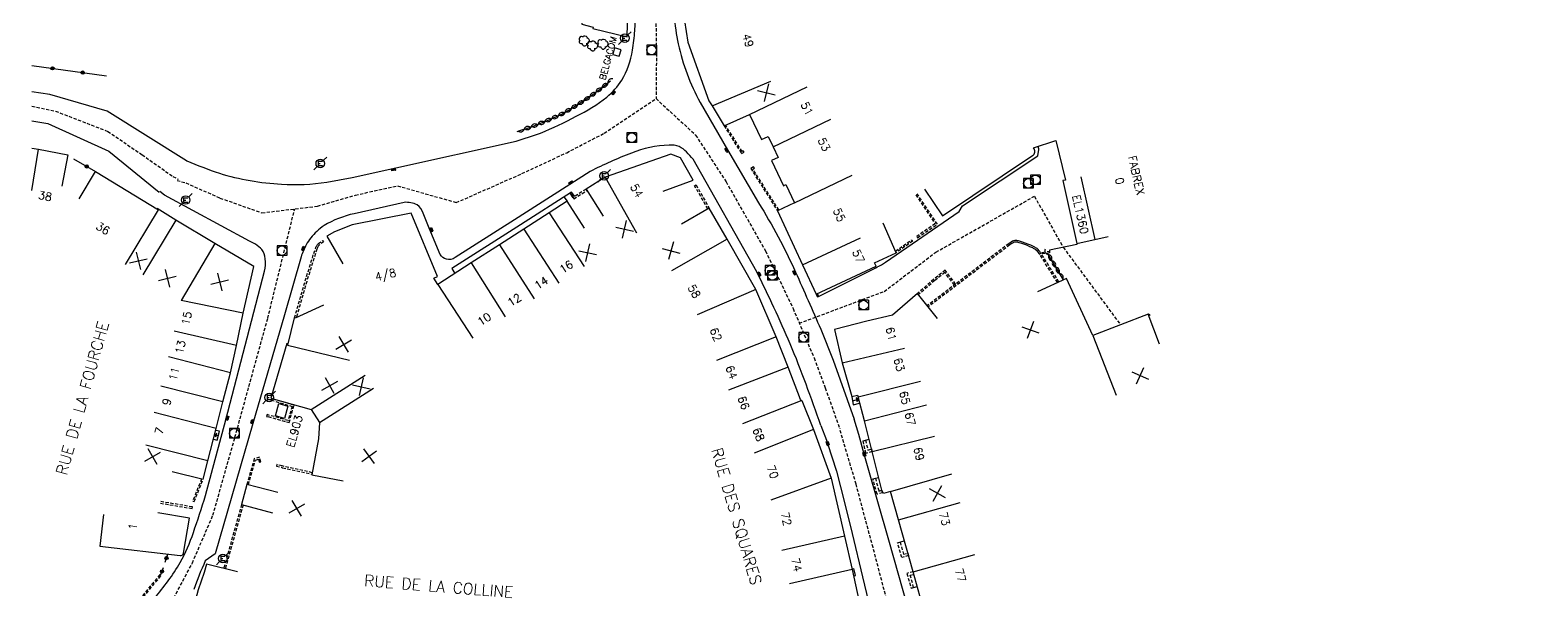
# Model space of a CAD drawing. Header units: millimetres. Extents: x 115000 to 116001, y 121000 to 122001.
# Drawn here: x 114999.7 to 115233.2, y 121543.6 to 121630.9 of the extents above; entities that cross this region are included whole.
import ezdxf
from ezdxf.enums import TextEntityAlignment as Align

# ---------------------------------------------------------------- set-up
doc = ezdxf.new("R2010")
doc.units = ezdxf.units.MM
doc.linetypes.add('DASHED', pattern=[0.75, 0.5, -0.25])
doc.layers.get('0').update_dxf_attribs({"linetype": 'CONTINUOUS'})
for name, color, linetype in [('W0001', 6, 'DASHED'), ('W0008', 7, 'CONTINUOUS'), ('W0100', 7, 'CONTINUOUS'), ('W0105', 7, 'CONTINUOUS'), ('W0112', 1, 'DASHED'), ('W0300', 7, 'CONTINUOUS'), ('W0310', 3, 'CONTINUOUS'), ('W0322', 7, 'CONTINUOUS'), ('W0334', 7, 'CONTINUOUS'), ('W0400', 7, 'CONTINUOUS'), ('W0420', 7, 'CONTINUOUS'), ('W0471', 7, 'CONTINUOUS'), ('W0984', 7, 'CONTINUOUS'), ('W0989', 7, 'CONTINUOUS'), ('W0991', 7, 'CONTINUOUS'), ('W1102', 7, 'CONTINUOUS')]:
    doc.layers.add(name, color=color, linetype=linetype)
doc.styles.get("Standard").update_dxf_attribs({"font": 'romans.shx', "width": 0.85})

# ---------------------------------------------------------------- blocks, each defined once
blk = doc.blocks.new('t991o')
at = {"color": 0, "linetype": 'Continuous'}
for p, q in [((-1, 1), (1, -1)), ((-1, -1), (1, 1))]:
    blk.add_line(p, q, dxfattribs=at)
blk = doc.blocks.new('T400')
for p, q in [((-0.15, 0.3), (0.15, 0.3)), ((-0.15, -0.25), (-0.15, 0.3)), ((-0.15, 0.15), (0.15, 0.15)), ((-0.15, 0), (0.15, 0)), ((0.15, 0.3), (0.15, -0.25)), ((-0.15, -0.15), (0.15, -0.15)), ((-0.15, -0.25), (-0.15, -0.3)), ((-0.15, -0.3), (0.15, -0.3)), ((0.15, -0.3), (0.15, -0.25))]:
    blk.add_line(p, q)
blk = doc.blocks.new('T420')
for p, q in [((0.75, 0.75), (-0.75, 0.75)), ((-0.75, 0.75), (-0.75, -0.75)), ((0.75, 0.75), (0.75, -0.75)), ((0.75, -0.75), (-0.75, -0.75))]:
    blk.add_line(p, q)
blk.add_ellipse((0, 0), major_axis=(-0.53, 0.53), ratio=1, start_param=3.926991, end_param=10.210176)
blk = doc.blocks.new('T471')
for p, q in [((-0.333334, 0.333334), (-0.333334, -0.333334)), ((-0.333334, 0.333334), (0.333334, 0.333334)), ((-0.333334, 0), (0, 0)), ((0.500001, 0.500001), (1.000002, 1.000002)), ((-0.500001, -0.500001), (-1.000002, -1.000002)), ((-0.333334, -0.333334), (0.333334, -0.333334))]:
    blk.add_line(p, q)
blk.add_ellipse((0, 0), major_axis=(0.471405, 0.471405), ratio=1, start_param=5.4977871438, end_param=11.780972451)
blk = doc.blocks.new('T300')
for p, q in [((-0.8, 0.51), (-0.86, 0.34)), ((-0.86, 0.34), (-0.86, 0.17)), ((-0.86, 0.17), (-0.74, 0.06)), ((-0.69, 0.63), (-0.8, 0.51)), ((-0.8, -0.06), (-0.74, 0.06)), ((-0.74, 0.06), (-0.69, 0.11)), ((-0.57, 0.69), (-0.69, 0.63)), ((-0.46, 0.69), (-0.57, 0.69)), ((-0.29, 0.63), (-0.46, 0.69)), ((-0.29, 0.63), (-0.17, 0.74)), ((-0.23, 0.57), (-0.29, 0.63)), ((-0.17, 0.74), (-0.06, 0.8)), ((-0.06, 0.8), (0.06, 0.8)), ((0.06, 0.8), (0.23, 0.74)), ((0.23, 0.74), (0.34, 0.63)), ((0.34, 0.63), (0.4, 0.51)), ((0.46, 0.46), (0.34, 0.46)), ((0.4, 0.51), (0.4, 0.46)), ((0.57, 0.4), (0.46, 0.46)), ((0.57, 0.4), (0.69, 0.29)), ((0.69, 0.29), (0.74, 0.17)), ((0.74, 0.06), (0.69, -0.17)), ((0.74, 0.17), (0.74, 0.06)), ((-0.8, -0.17), (-0.8, -0.06)), ((-0.8, -0.23), (-0.8, -0.17)), ((-0.74, -0.34), (-0.8, -0.23)), ((-0.69, -0.4), (-0.74, -0.34)), ((-0.51, -0.46), (-0.69, -0.4)), ((-0.4, -0.46), (-0.51, -0.46)), ((-0.4, -0.46), (-0.34, -0.46)), ((-0.34, -0.46), (-0.34, -0.4)), ((-0.34, -0.51), (-0.34, -0.46)), ((-0.29, -0.63), (-0.34, -0.51)), ((-0.17, -0.74), (-0.29, -0.63)), ((-0.06, -0.8), (-0.17, -0.74)), ((0.06, -0.8), (-0.06, -0.8)), ((0.17, -0.74), (0.06, -0.8)), ((0.23, -0.69), (0.17, -0.74)), ((0.29, -0.46), (0.23, -0.46)), ((0.29, -0.63), (0.23, -0.69)), ((0.46, -0.4), (0.29, -0.46)), ((0.34, -0.51), (0.29, -0.63)), ((0.34, -0.51), (0.34, -0.46)), ((0.57, -0.34), (0.46, -0.4)), ((0.63, -0.29), (0.57, -0.34)), ((0.69, -0.17), (0.63, -0.29))]:
    blk.add_line(p, q)
blk = doc.blocks.new('t310o')
at = {"color": 0, "linetype": 'Continuous'}
for centre, start, end in [((-0.5, 0.38), 216.8699, 323.1304), ((0.5, -0.37), 36.8699, 143.1303)]:
    blk.add_arc(centre, 0.625, start, end, dxfattribs=at)
blk = doc.blocks.new('t322o')
at = {"color": 0, "linetype": 'Continuous'}
for radius in [0.25, 0.15]:
    blk.add_circle((0, 0), radius, dxfattribs=at)

msp = doc.modelspace()

# ---------------------------------------------------------------- linework, layer by layer
at = {"layer": 'W0001'}
for points in [[(115097.83, 121641.54), (115097.41, 121635.65), (115097.55, 121627.26), (115097.49, 121620.16), (115103.67, 121614.48), (115108.42, 121607.18), (115114.58, 121596.38), (115118.89, 121587.4), (115122.17, 121579.67), (115123.92, 121574.98), (115126.19, 121568.57)], [(115000, 121618.97), (115003.68, 121618.21), (115011.85, 121615.05), (115017.21, 121611.4), (115022.02, 121608.01), (115022.82, 121607.59)], [(115022.66, 121607.4), (115024.04, 121607), (115029.37, 121604.64), (115035.93, 121602.32), (115044.6, 121603.37), (115050.54, 121605.1), (115057.12, 121606.55), (115066.29, 121603.93), (115076.55, 121608.45), (115083.53, 121611.72), (115089.39, 121614.75), (115097.49, 121620.16)], [(115119.87, 121585.08), (115133.13, 121590.05), (115141.21, 121596.19), (115156.58, 121604.91), (115161.09, 121596.94), (115170.04, 121584.83)], [(115015.08, 121529.44), (115018.85, 121536.54), (115021.81, 121541.5), (115025.06, 121547.64), (115028.27, 121555.1), (115031.71, 121567.27), (115036.84, 121585.88), (115041.04, 121602.94)], [(115119.4, 121437.46), (115120.15, 121440.77), (115124.19, 121459.67), (115127.06, 121473.12), (115131.45, 121493.64), (115134.39, 121507.56), (115136.44, 121516.49), (115137.15, 121526.71), (115134.26, 121539.1), (115131.38, 121550.04), (115128.73, 121559.95), (115126.19, 121568.57)]]:
    msp.add_lwpolyline(points, dxfattribs=at)
at = {"layer": 'W0008', "flags": 128}
for points in [[(115652.23, 121548.45, -0.000001), (115655.3, 121533.37, -0.000001), (115657, 121525, -0.000046)], [(115024.2, 121610.47, 0.0216), (115029.28, 121608.51, 0.0623), (115039, 121606.81, 0.0604), (115046.05, 121607.12), (115050, 121607.85), (115056.83, 121609.33), (115075.63, 121613.54, 0.0179), (115079.44, 121614.78, 0.0304), (115084.99, 121617.4, 0.0533), (115089.79, 121620.4, 0.079), (115092.14, 121623.05, 0.0927), (115093.8, 121627.71, 0.032), (115094.16, 121630.77), (115094.56, 121637.82, -0.002743), (115094.77, 121641.06, -0.002743)], [(115100.87, 121641.98), (115100.42, 121636.08, 0.025834), (115100.38, 121633.14, 0.046539), (115100.95, 121628.7, 0.070049), (115104.36, 121619.58), (115108.66, 121612.19), (115113.51, 121603.89, -0.0298), (115119.28, 121593.08, -0.001), (115123.22, 121584.15), (115125.15, 121579.34), (115128.45, 121570.08)], [(115123.24, 121569.09, 0.00408), (115120.92, 121575.56, 0.0109), (115118.44, 121581.86, 0.0127), (115113.22, 121593.13), (115103.29, 121610.7, 0.0223), (115102.26, 121611.84, 0.0929), (115101.12, 121612.67, 0.1015), (115099.53, 121612.91, 0.0873), (115093.63, 121611.65, 0.0237), (115087.21, 121608.8), (115075.39, 121601.24), (115066.1, 121595.33, -0.2014), (115064.74, 121595.07, -0.2277), (115063.79, 121595.84), (115062.07, 121599.93), (115061.11, 121602.29, 0.142), (115060.17, 121603.57, 0.1442), (115058.17, 121603.95), (115050.33, 121602.19, 0.0802), (115045.64, 121600.34, 0.0394), (115044.49, 121599.41, 0.08), (115042.83, 121597.34, 0.0406), (115042.05, 121595.46), (115039.43, 121586.38), (115034.5, 121569.4), (115028.63, 121549.06), (115027.07, 121547.95, 0.0185), (115025.27, 121543.49, 0.0161)], [(115122.7, 121589.29), (115122.75, 121589.2), (115131.84, 121593.76, 0.0127), (115132.69, 121594.2, 0.0219), (115133.34, 121594.61), (115144.86, 121602.55), (115145.37, 121603.42), (115157.12, 121611.25), (115157.29, 121612.22), (115157.3, 121612.31), (115157.17, 121612.71)], [(115000, 121536.53), (115003.36, 121535.53, 0.0619), (115008.59, 121535.16, 0.0757), (115015.15, 121537.88, 0.0553), (115019.16, 121542.17, 0.0423), (115023.18, 121547.7, 0.0417), (115025.22, 121552.39, 0.0102), (115027.12, 121558.16), (115030.27, 121569.97), (115036.31, 121593.21, 0.0987), (115036.45, 121595.16, 0.1288), (115035.9, 121596.59, 0.0737), (115034.94, 121597.42), (115034.01, 121597.9), (115020.7, 121605.09)]]:
    msp.add_lwpolyline(points, format="xyb", dxfattribs=at)
at = {"layer": 'W0008'}
for points in [[(115024.13, 121610.45), (115011.76, 121618.19), (115002.78, 121620.83), (115000, 121621.21)], [(115000, 121616.72), (115002.48, 121616.26), (115011.99, 121611.97), (115019.9, 121605.57)], [(115136.89, 121540.54), (115133.85, 121551.21), (115130.52, 121562.8), (115130.01, 121564.62), (115129.14, 121567.68), (115128.45, 121570.08)], [(115123.24, 121569.09), (115124.1, 121566.8), (115124.28, 121566.32), (115125.66, 121561.98), (115126.95, 121557.09), (115128.12, 121552.26), (115129.73, 121545.46), (115131.63, 121537.66)]]:
    msp.add_lwpolyline(points, dxfattribs=at)
at = {"layer": 'W0008', "flags": 128}
for points in [[(115024.12, 121610.43), (115024.2, 121610.47)], [(115020.7, 121605.09), (115019.98, 121605.67)]]:
    msp.add_lwpolyline(points, dxfattribs=at)
at = {"layer": 'W0100', "flags": 128}
for points in [[(115104.47, 121645.51), (115104.1, 121645.69), (115101.66, 121633.97), (115102.47, 121628.96), (115105.75, 121619.82), (115106.23, 121619.02), (115108.12, 121615.93), (115112.08, 121617.71), (115113.96, 121613.77), (115115.01, 121614.24), (115115.78, 121612.64), (115116.56, 121610.98), (115115.51, 121610.51), (115117.4, 121606.56), (115117.76, 121606.73), (115119.11, 121603.91), (115116.45, 121602.66), (115120.34, 121594.22), (115122.49, 121589.63), (115131.86, 121594.02), (115131.63, 121594.51), (115134.98, 121596.1), (115132.99, 121600.69)], [(115085.94, 121633.32), (115085.9, 121631.8), (115087.67, 121631.33), (115087.62, 121631.13), (115093, 121629.84), (115092.97, 121630.07), (115093.06, 121633.12), (115093.15, 121636.34), (115093.24, 121639.65)], [(115098.58, 121605.73), (115103.28, 121607.42), (115101.32, 121610.93), (115099.81, 121611.49), (115089.53, 121607.89), (115086.55, 121606.01), (115089.21, 121601.78)], [(115021.89, 121561.93), (115026.74, 121560.71), (115027.47, 121563.61), (115028.78, 121568.64), (115029.84, 121572.81), (115031.01, 121577.35), (115031.97, 121581.63), (115033, 121586.66), (115034.65, 121593.93), (115028.59, 121597.53), (115022.49, 121601.2), (115019.57, 121602.98)], [(115086.33, 121599.94), (115083.62, 121604.13), (115080.81, 121602.32), (115076.85, 121599.76), (115073.05, 121597.32), (115068.61, 121594.53), (115063.4, 121591.14), (115062.76, 121592.14), (115063.37, 121592.4), (115059.24, 121602.27), (115050.03, 121600.43), (115047.28, 121599.38), (115046.06, 121598.68), (115048.56, 121594.35)], [(115120.15, 121572.99), (115120.07, 121573.18), (115118.13, 121578.23), (115116.23, 121582.97), (115113.08, 121590.34), (115108.58, 121598.22), (115105.8, 121603.07), (115101.46, 121600.58)], [(115176.14, 121581.83), (115174.34, 121586.49), (115165.74, 121583.16), (115161.61, 121592.08), (115157.07, 121589.98)], [(115045.56, 121587.92), (115041.1, 121585.9), (115040.97, 121585.94), (115039.92, 121581.68), (115039.81, 121581.91), (115037.33, 121573.36), (115043.62, 121571.61), (115044.92, 121569.58), (115044.76, 121567.05), (115043.72, 121561.39), (115048.63, 121560.48)], [(115028.35, 121566.99), (115028.92, 121566.84), (115029.28, 121568.2), (115028.71, 121568.35)], [(115032.13, 121546.25), (115027.28, 121547.46), (115026.91, 121546.14), (115025.97, 121543.46), (115024.66, 121538.62), (115024.28, 121536.08), (115023.97, 121531.55), (115026.58, 121531.32), (115028.35, 121531.17), (115037.53, 121530.49), (115037.9, 121535.48)]]:
    msp.add_lwpolyline(points, dxfattribs=at)
for points in [[(115090.73, 121627.08), (115091.75, 121626.78), (115092.03, 121627.81), (115091.01, 121628.11)], [(115038.05, 121570.61), (115038.59, 121572.53), (115039.98, 121572.13), (115039.44, 121570.21)]]:
    msp.add_lwpolyline(points, close=True, dxfattribs=at)
at = {"layer": 'W0100'}
for points in [[(115000, 121612.45), (115001.02, 121612.29), (115005.6, 121611.4), (115004.65, 121606.49)], [(115007.36, 121604.5), (115009.95, 121608.77), (115019.79, 121602.81)], [(115084.03, 121605.4), (115084.49, 121604.69), (115084.53, 121604.71)], [(115084.26, 121605.05), (115084.53, 121605.22), (115084.14, 121605.31), (115084.44, 121604.83), (115084.53, 121605.22)], [(115141.45, 121585.82), (115138.35, 121589.75), (115134.42, 121586.34), (115130.42, 121585.4), (115125.34, 121584.08), (115126.55, 121578.92), (115128.07, 121573.62), (115128.94, 121573.87), (115129.08, 121573.59)], [(115120.28, 121573.04), (115122.08, 121568.49), (115124.84, 121560.89), (115126.9, 121551.81), (115128.1, 121546.61), (115129.19, 121541.81), (115130.49, 121536.23), (115132.29, 121527.66), (115132.47, 121524.53), (115131.72, 121522.96), (115124.08, 121521.62), (115123.22, 121526.54)], [(115128.07, 121573.62), (115128.3, 121572.34), (115129.26, 121572.58)], [(115128.18, 121572.98), (115129.1, 121573.22), (115128.75, 121573.43), (115128.9, 121572.88), (115129.1, 121573.22)], [(115146.01, 121534.95), (115141.19, 121533.61), (115139.24, 121540.61), (115137.67, 121546.28), (115135.37, 121554.36), (115134.1, 121558.8), (115133.02, 121558.49), (115132.99, 121558.62), (115132.87, 121558.61), (115131.27, 121565.06), (115130.03, 121569.84), (115129.08, 121573.59)], [(115029.1, 121567.52), (115028.53, 121567.67), (115028.73, 121567.33), (115028.87, 121567.87), (115028.53, 121567.67)], [(115038.41, 121558.64), (115033.58, 121559.92), (115032.74, 121556.76), (115037.57, 121555.48)]]:
    msp.add_lwpolyline(points, dxfattribs=at)
msp.add_lwpolyline([(115139.43, 121606.03), (115142.21, 121601.87), (115156.29, 121611.26, 0.48446), (115156.43, 121612.46), (115159.93, 121613.64), (115161.47, 121607.45), (115161.04, 121607.35), (115163.23, 121597.54), (115168.11, 121598.63)], format="xyb", dxfattribs=at)
at = {"layer": 'W0100', "flags": 128}
msp.add_lwpolyline([(115011.2, 121555.21), (115010.63, 121550.25), (115023.18, 121548.81, 0.1583), (115023.45, 121548.87, 0.2189), (115023.68, 121549.17), (115024.6, 121554.65), (115019.67, 121555.48)], format="xyb", dxfattribs=at)
at = {"layer": 'W0105'}
for p, q in [((115129.82, 121566.73), (115130.77, 121566.95)), ((115131.37, 121560.78), (115132.25, 121561)), ((115135.23, 121550.77), (115136.25, 121551.08)), ((115128.08, 121546.7), (115128.36, 121546.76)), ((115128.63, 121545.66), (115128.36, 121546.76)), ((115128.33, 121545.58), (115128.63, 121545.66)), ((115137.35, 121543.7), (115138.3, 121543.97))]:
    msp.add_line(p, q, dxfattribs=at)
at = {"layer": 'W0112'}
for p, q in [((115130.29, 121564.76), (115129.82, 121566.73)), ((115131.26, 121565.06), (115130.29, 121564.76)), ((115132.01, 121558.37), (115131.37, 121560.78)), ((115132.86, 121558.6), (115132.01, 121558.37)), ((115032.74, 121556.76), (115029.96, 121546.79)), ((115032.98, 121556.69), (115030.2, 121546.72)), ((115135.87, 121548.49), (115135.23, 121550.77)), ((115136.94, 121548.81), (115135.87, 121548.49)), ((115137.66, 121546.27), (115136.68, 121546.01)), ((115136.68, 121546.01), (115137.35, 121543.7))]:
    msp.add_line(p, q, dxfattribs=at)
for points in [[(115108.12, 121615.93), (115110.84, 121611.57), (115111.24, 121611.82), (115111.1, 121612.03), (115110.92, 121611.91), (115108.35, 121616.03)], [(115116.67, 121602.77), (115112.62, 121609.16), (115112.86, 121609.31), (115112.72, 121609.52), (115112.28, 121609.24), (115116.45, 121602.66)], [(115086.55, 121606.01), (115084.53, 121604.71), (115084.66, 121604.5), (115086.68, 121605.8)], [(115105.58, 121602.94), (115103.51, 121606.55), (115103.73, 121606.68), (115105.8, 121603.07)], [(115138.07, 121605.13), (115141.08, 121600.61), (115138.21, 121598.64), (115138.35, 121598.44), (115141.43, 121600.55), (115138.28, 121605.27)], [(115041.01, 121585.93), (115042.68, 121591.69), (115044.27, 121596.75), (115044.3, 121596.82), (115044.33, 121596.9), (115044.37, 121596.97), (115044.4, 121597.05), (115044.44, 121597.12), (115044.49, 121597.21), (115044.54, 121597.3), (115044.6, 121597.38), (115044.66, 121597.45), (115044.74, 121597.52), (115045.41, 121598.02), (115045.56, 121597.82), (115044.9, 121597.32), (115044.84, 121597.28), (115044.8, 121597.22), (115044.75, 121597.16), (115044.71, 121597.08), (115044.66, 121597), (115044.62, 121596.93), (115044.59, 121596.87), (115044.56, 121596.8), (115044.54, 121596.74), (115044.51, 121596.67), (115042.92, 121591.62), (115041.29, 121585.98)], [(115134.88, 121596.34), (115137.43, 121598.11), (115137.57, 121597.91), (115134.98, 121596.1)], [(115160.43, 121591.53), (115157.67, 121595.93), (115157.56, 121596.1), (115157.43, 121596.27), (115157.3, 121596.44), (115157.16, 121596.59), (115157, 121596.73), (115156.9, 121596.81), (115156.78, 121596.88), (115156.67, 121596.94), (115156.55, 121597), (115156.43, 121597.06), (115156.01, 121597.26), (115155.58, 121597.44), (115155.15, 121597.61), (115154.71, 121597.76), (115154.26, 121597.9), (115154.11, 121597.94), (115153.97, 121597.97), (115153.82, 121598), (115153.68, 121598.01), (115153.54, 121598), (115153.34, 121597.96), (115153.15, 121597.88), (115152.96, 121597.77), (115152.78, 121597.65), (115152.59, 121597.51), (115144.29, 121591.2), (115139.86, 121587.83)], [(115160.2, 121591.42), (115157.46, 121595.79), (115157.35, 121595.96), (115157.24, 121596.12), (115157.11, 121596.27), (115156.99, 121596.41), (115156.85, 121596.53), (115156.76, 121596.6), (115156.66, 121596.66), (115156.55, 121596.72), (115156.44, 121596.78), (115156.32, 121596.84), (115155.9, 121597.03), (115155.49, 121597.21), (115155.07, 121597.37), (115154.63, 121597.52), (115154.19, 121597.66), (115154.05, 121597.7), (115153.92, 121597.73), (115153.79, 121597.75), (115153.67, 121597.76), (115153.57, 121597.76), (115153.42, 121597.72), (115153.26, 121597.66), (115153.09, 121597.56), (115152.92, 121597.44), (115152.74, 121597.31), (115140.01, 121587.64)], [(115144.29, 121591.2), (115142.66, 121593.35), (115140.86, 121591.94), (115138.35, 121589.75)], [(115144.09, 121591.05), (115142.61, 121593), (115141.02, 121591.75), (115138.5, 121589.55)], [(115122.49, 121589.63), (115122.66, 121589.28), (115122.89, 121589.38), (115122.72, 121589.74)], [(115174.34, 121586.49), (115174.53, 121586.56), (115174.61, 121586.32), (115174.43, 121586.26)], [(115129.82, 121566.73), (115130.21, 121566.83), (115130.58, 121565.27)], [(115130.58, 121565.27), (115131.15, 121565.44), (115131.26, 121565.06)], [(115033.82, 121559.86), (115034.92, 121563.69), (115035.37, 121563.83), (115035.49, 121563.36), (115035.73, 121563.42), (115035.54, 121564.15), (115034.83, 121563.92), (115034.73, 121563.96), (115033.58, 121559.92)], [(115043.78, 121561.74), (115039.25, 121562.74), (115039.07, 121562.82), (115038.23, 121563), (115038.18, 121562.76), (115038.99, 121562.59), (115039.16, 121562.5), (115043.74, 121561.5)], [(115026.49, 121560.77), (115025.12, 121557.31), (115025.35, 121557.22), (115026.74, 121560.71)], [(115131.37, 121560.78), (115131.75, 121560.89), (115132.29, 121558.86)], [(115132.29, 121558.86), (115132.76, 121558.99), (115132.86, 121558.6)], [(115020.08, 121556.98), (115025.01, 121556.15), (115025.06, 121556.4), (115020.12, 121557.23)], [(115135.23, 121550.77), (115135.61, 121550.88), (115136.14, 121548.99)], [(115136.14, 121548.99), (115136.83, 121549.19), (115136.94, 121548.81)], [(115016.5, 121541.14), (115020.15, 121545.66), (115019.96, 121545.82), (115016.3, 121541.3)], [(115137.18, 121545.73), (115137.76, 121545.88), (115137.66, 121546.27)], [(115137.35, 121543.7), (115137.73, 121543.81), (115137.18, 121545.73)]]:
    msp.add_lwpolyline(points, dxfattribs=at)
for points in [[(115157.82, 121596.15), (115158.93, 121596.33), (115158.97, 121596.08), (115157.86, 121595.9)], [(115037.36, 121573.09), (115040.63, 121572.09), (115040, 121569.87), (115036.72, 121570.81), (115036.64, 121570.53), (115036.88, 121570.46), (115036.89, 121570.5), (115040.18, 121569.56), (115040.94, 121572.26), (115037.43, 121573.33)]]:
    msp.add_lwpolyline(points, close=True, dxfattribs=at)
at = {"layer": 'W0310', "flags": 128}
msp.add_lwpolyline([(115075.79, 121615.04, 0.0379), (115082.77, 121617.76, 0.0463), (115090.35, 121622.93)], format="xyb", dxfattribs=at)
msp.add_lwpolyline([(115161.14, 121591.86), (115158.64, 121596.03)], dxfattribs=at)
at = {"layer": 'W0322'}
for p, q in [((115000, 121625.33), (115011.67, 121623.72)), ((115006.49, 121610.74), (115009.95, 121608.77)), ((115083.09, 121604.8), (115083.62, 121604.13))]:
    msp.add_line(p, q, dxfattribs=at)
at = {"layer": 'W0322', "flags": 128}
for points in [[(115020.83, 121547.79), (115021.21, 121549.04)], [(115020.09, 121545.71), (115020.54, 121546.94)]]:
    msp.add_lwpolyline(points, dxfattribs=at)
at = {"layer": 'W0334', "flags": 128}
for points in [[(115084.79, 121604.88), (115084.28, 121605.56), (115076.29, 121600.47), (115065.57, 121593.62), (115066.06, 121592.87)], [(115163.23, 121597.54), (115163.23, 121597.38), (115158.94, 121596.49), (115158.93, 121596.33)]]:
    msp.add_lwpolyline(points, dxfattribs=at)
at = {"layer": 'W1102'}
for p, q in [((115106.23, 121619.02), (115115.44, 121622.91)), ((115112.08, 121617.71), (115121.1, 121622.03)), ((115115.78, 121612.64), (115124.8, 121616.96)), ((115000, 121605.81), (115001.02, 121612.29)), ((115089.53, 121607.89), (115094.44, 121599.18)), ((115119.11, 121603.91), (115128.14, 121608.2)), ((115166.06, 121598.17), (115163.88, 121607.93)), ((115014.6, 121594.25), (115019.78, 121602.81)), ((115022.49, 121601.2), (115017.34, 121592.63)), ((115080.81, 121602.32), (115086.24, 121593.92)), ((115076.85, 121599.76), (115082.28, 121591.36)), ((115108.58, 121598.22), (115099.9, 121593.26)), ((115120.34, 121594.22), (115129.42, 121598.41)), ((115028.59, 121597.53), (115023.31, 121588.64)), ((115073.05, 121597.32), (115078.46, 121588.91)), ((115068.61, 121594.53), (115073.93, 121586.06)), ((115063.4, 121591.14), (115068.86, 121582.76)), ((115033, 121586.66), (115023.31, 121588.64)), ((115113.08, 121590.34), (115103.89, 121586.41)), ((115031.97, 121581.63), (115022.21, 121583.83)), ((115039.92, 121581.68), (115049.63, 121579.29)), ((115116.23, 121582.97), (115106.95, 121579.24)), ((115165.74, 121583.16), (115169.34, 121573.84)), ((115031.01, 121577.35), (115021.32, 121579.84)), ((115126.55, 121578.92), (115136.28, 121581.2)), ((115043.62, 121571.61), (115052.05, 121576.99)), ((115118.13, 121578.23), (115108.79, 121574.65)), ((115029.84, 121572.81), (115020.15, 121575.27)), ((115044.92, 121569.58), (115053.35, 121574.95)), ((115129.08, 121573.59), (115138.78, 121576.05)), ((115120.28, 121573.04), (115110.98, 121569.35)), ((115130.03, 121569.84), (115139.71, 121572.34)), ((115028.78, 121568.64), (115019.1, 121571.16)), ((115122.08, 121568.49), (115112.79, 121564.8)), ((115027.47, 121563.61), (115017.77, 121566.06)), ((115131.27, 121565.06), (115140.97, 121567.47)), ((115124.84, 121560.89), (115115.44, 121557.47)), ((115134.1, 121558.8), (115143.71, 121561.55)), ((115135.37, 121554.36), (115144.98, 121557.1)), ((115126.9, 121551.81), (115117.15, 121549.6)), ((115137.67, 121546.28), (115147.3, 121548.94)), ((115128.1, 121546.61), (115118.36, 121544.36))]:
    msp.add_line(p, q, dxfattribs=at)

# ---------------------------------------------------------------- block references
at = {"layer": 'W0300'}
for p in [(115086.32, 121629.16), (115087.61, 121628.38), (115089.24, 121628.66)]:
    msp.add_blockref('T300', p, dxfattribs=at)
at = {"layer": 'W0310'}
for p, rotation in [((115087.18, 121620.51), 34.9813252180962), ((115088.12, 121621.19), 36.31533391617161), ((115089.04, 121621.88), 37.649342614247), ((115089.95, 121622.6), 38.98335131232243), ((115084.27, 121618.63), 30.9792991238699), ((115085.26, 121619.23), 32.31330782194531), ((115086.23, 121619.86), 33.64731652002079), ((115079.06, 121616.16), 20.97658165930041), ((115080.14, 121616.59), 22.31233145203898), ((115081.2, 121617.04), 23.64808124477747), ((115082.25, 121617.52), 24.98383103751596), ((115083.28, 121618.05), 29.6452904257945), ((115076.89, 121615.39), 18.30508207382343), ((115077.98, 121615.76), 19.64083186656192), ((115158.77, 121595.82), 120.8932600428728), ((115159.36, 121594.83), 120.8932600428728), ((115159.95, 121593.84), 120.8932600428728), ((115160.55, 121592.85), 120.8932600428728)]:
    msp.add_blockref('t310o', p, dxfattribs=dict(at, rotation=rotation))
at = {"layer": 'W0322'}
for p, rotation in [((115003.22, 121624.89), 352.1363241924471), ((115007.93, 121624.23), 352.1363241924471), ((115008.55, 121609.57), 330.3648548596205), ((115020.32, 121546.32), 69.96666027914446), ((115021.02, 121548.41), 72.82310156880354)]:
    msp.add_blockref('t322o', p, dxfattribs=dict(at, rotation=rotation))
at = {"layer": 'W0400'}
for p, rotation in [((115090.84, 121621.07), 136.2661075848796), ((115108.51, 121612.14), 32.00690895960047), ((115056.51, 121609.08), 100.7880136158133), ((115084.17, 121607.02), 302.6076407681654), ((115062.37, 121599.68), 22.88590364469648), ((115042.39, 121596.78), 333.9355602174798), ((115119.12, 121592.99), 23.74469777526053), ((115113.61, 121592.77), 24.44631264778522), ((115030.52, 121570.28), 343.8852122220035), ((115034.43, 121569.7), 343.8852122217387), ((115124.28, 121566.32), 19.60699462890619), ((115130.01, 121564.62), 195.6935806274414)]:
    msp.add_blockref('T400', p, dxfattribs=dict(at, rotation=rotation))
at = {"layer": 'W0420'}
for p in [(115096.79, 121627.76), (115093.7, 121614.06), (115155.66, 121606.93), (115156.74, 121607.48), (115039.05, 121596.43), (115115.28, 121593.33), (115115.67, 121592.54), (115129.91, 121587.91), (115120.53, 121582.86), (115031.61, 121567.88)]:
    msp.add_blockref('T420', p, dxfattribs=at)
at = {"layer": 'W0471'}
for p in [(115092.6, 121629.61), (115045.04, 121610.04), (115089.39, 121608.12), (115024.02, 121604.33), (115037.06, 121573.49), (115029.82, 121548.35)]:
    msp.add_blockref('T471', p, dxfattribs=at)
at = {"layer": 'W0991'}
for p, rotation in [((115114.73, 121621.1), 301.3923519450765), ((115092.57, 121599.76), 32.21786605529175), ((115016.61, 121594.83), 328.6297466832278), ((115086.83, 121596.09), 32.8929710294131), ((115099.82, 121596.41), 299.8488796628594), ((115021.16, 121592.08), 328.9847399818955), ((115029.32, 121591.52), 329.2795551432271), ((115155.96, 121584.05), 294.8408109695881), ((115048.7, 121581.78), 76.2001139849558), ((115173.11, 121576.9), 21.15423556915568), ((115046.53, 121575.33), 73.77652381271236), ((115051.44, 121575.16), 302.5231195092955), ((115018.86, 121564.24), 75.85011875312945), ((115052.68, 121564.32), 80.85579377607093), ((115141.46, 121558.51), 105.9570913340111), ((115041.38, 121556.16), 75.13347183224109)]:
    msp.add_blockref('t991o', p, dxfattribs=dict(at, rotation=rotation))

# ---------------------------------------------------------------- texts
at = {"layer": 'W0984'}
for s, height, rotation, p in [('BELGACOM', 1, 74.9519, (115089.99, 121626.48)), ('FABREX', 1.25, 282.6042, (115172.53, 121608.17)), ('EL1360', 1.25, 282.6042, (115163.77, 121602.08)), ('EL903', 1.25, 74.1627, (115041.02, 121568.23))]:
    msp.add_text(s, height=height, rotation=rotation, dxfattribs=at).set_placement(p, align=Align.MIDDLE)
at = {"layer": 'W0989'}
for s, rotation, p in [('RUE DE LA FOURCHE', 74.4965, (115007.88, 121573.39)), ('RUE DES SQUARES', 286.4208, (115109.99, 121554.91)), ('RUE DE LA COLLINE', 355.4307, (115063.54, 121543.99))]:
    msp.add_text(s, height=1.75, rotation=rotation, dxfattribs=at).set_placement(p, align=Align.MIDDLE)
at = {"layer": 'W0991'}
for s, height, rotation, p in [('49', 1.25, 286.1152, (115111.87, 121629.25)), ('51', 1.25, 295.5873, (115121.07, 121618.6)), ('53', 1.25, 295.5873, (115123.74, 121613.01)), ('0', 1.25, 281.5885, (115169.91, 121607.3)), ('38', 1.25, 349.0278, (115002.07, 121604.95)), ('54', 1.25, 299.2216, (115094.47, 121605.78)), ('55', 1.25, 294.7499, (115126.11, 121602)), ('36', 1.25, 328.7796, (115011.1, 121599.89)), ('57', 1.25, 295.14, (115129.11, 121595.54)), ('4/8', 1.25, 13.6023, (115055.26, 121592.57)), ('16', 1.25, 32.8718, (115083.44, 121593.9)), ('14', 1.25, 32.7311, (115079.55, 121591.39)), ('58', 1.25, 299.7504, (115103.45, 121590.06)), ('12', 1.25, 32.13, (115075.35, 121588.73)), ('15', 1.25, 78.4151, (115024.16, 121585.85)), ('10', 1.25, 33.0523, (115070.64, 121585.71)), ('62', 1.25, 293.1149, (115106.84, 121583.32)), ('61', 1.25, 283.1829, (115134.22, 121583.44)), ('13', 1.25, 77.3369, (115023.19, 121581.36)), ('63', 1.25, 286.0582, (115135.48, 121578.62)), ('11', 1.25, 75.5978, (115022.19, 121577.19)), ('64', 1.25, 291.8789, (115109.29, 121577.43)), ('9', 1.25, 75.7567, (115021.07, 121572.82)), ('66', 1.25, 290.9858, (115111.16, 121572.66)), ('65', 1.25, 284.2187, (115136.34, 121573.44)), ('67', 1.25, 284.3138, (115137.18, 121570.13)), ('7', 1.25, 75.4052, (115019.9, 121568.27)), ('68', 1.249, 291.6381, (115113.51, 121567.72)), ('69', 1.249, 283.5709, (115138.56, 121564.67)), ('70', 1.25, 289.9536, (115115.71, 121561.87)), ('72', 1.25, 282.7927, (115117.83, 121554.52)), ('73', 1.25, 285.0487, (115142.57, 121554.54)), ('1', 1.25, 80.4382, (115015.76, 121553.32)), ('74', 1.25, 282.9788, (115119.46, 121547.36)), ('77', 1.25, 285.0487, (115145.06, 121545.71))]:
    msp.add_text(s, height=height, rotation=rotation, dxfattribs=at).set_placement(p, align=Align.MIDDLE)

doc.saveas('drawing.dxf')
